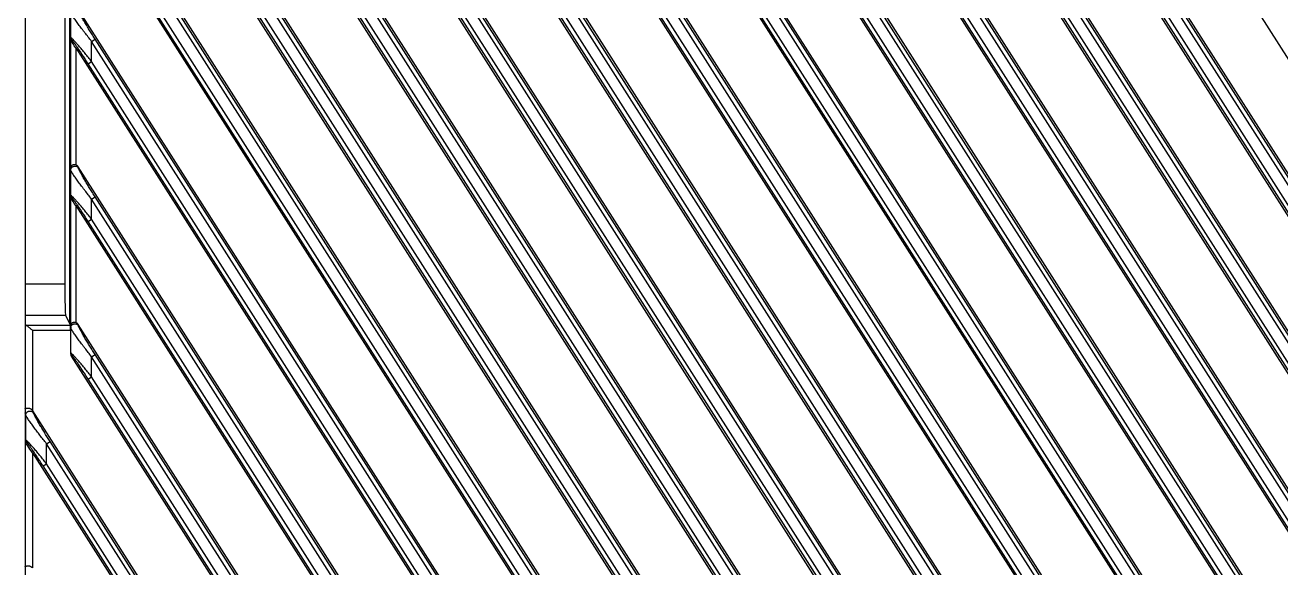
# Model space of a CAD drawing. Header units: millimetres. Extents: x 620 to 19791, y 2539 to 6969.
# Drawn here: x 2524.7 to 2644.8, y 3722.6 to 3774.5 of the extents above; entities that cross this region are included whole.
import ezdxf

# ---------------------------------------------------------------- set-up
doc = ezdxf.new("R2010")
doc.units = ezdxf.units.MM

msp = doc.modelspace()

# ---------------------------------------------------------------- linework, layer by layer
at = {"color": 7, "linetype": 'Continuous'}
for p, q in [((2524.70388, 3988.37829), (2524.70388, 3651.37829)), ((2527.09813, 3957.01259), (2719.04746, 3655.71251)), ((2711.99518, 3655.83875), (2525.43843, 3948.67418)), ((2710.40906, 3657.23921), (2526.75527, 3945.51792)), ((2710.74513, 3657.45331), (2527.09134, 3945.73202)), ((2525.40388, 3944.63387), (2709.46709, 3655.71251)), ((2526.41919, 3943.38777), (2708.85233, 3657.0251)), ((2526.75527, 3943.60187), (2709.1884, 3657.23921)), ((2702.39109, 3655.83875), (2525.43843, 3933.59879)), ((2700.80498, 3657.23921), (2526.75527, 3930.44253)), ((2701.14105, 3657.45331), (2527.09134, 3930.65663)), ((2525.40388, 3929.55848), (2699.86301, 3655.71251)), ((2526.75527, 3928.52648), (2699.58432, 3657.23921)), ((2526.41919, 3928.31238), (2699.24825, 3657.0251)), ((2695.50123, 3651.57829), (2525.43843, 3918.52341)), ((2693.94637, 3652.92968), (2526.75527, 3915.36714)), ((2694.28244, 3653.14378), (2527.09134, 3915.58124)), ((2525.40388, 3914.48309), (2692.89271, 3651.57829)), ((2692.38964, 3652.71558), (2526.41919, 3913.23699)), ((2692.72571, 3652.92968), (2526.75527, 3913.45109)), ((2685.89714, 3651.57829), (2525.43843, 3903.44802)), ((2684.34229, 3652.92968), (2526.75527, 3900.29175)), ((2684.67836, 3653.14378), (2527.09134, 3900.50586)), ((2525.40388, 3899.4077), (2683.28863, 3651.57829)), ((2682.78556, 3652.71558), (2526.41919, 3898.1616)), ((2683.12163, 3652.92968), (2526.75527, 3898.37571)), ((2676.29306, 3651.57829), (2525.43843, 3888.37263)), ((2675.07428, 3653.14378), (2527.09134, 3885.43047)), ((2674.73821, 3652.92968), (2526.75527, 3885.21637)), ((2673.18148, 3652.71558), (2526.41919, 3883.08622)), ((2673.51755, 3652.92968), (2526.75527, 3883.30032)), ((2529.53809, 3877.8429), (2673.68455, 3651.57829)), ((2666.68898, 3651.57829), (2529.78631, 3866.47244)), ((2529.53809, 3862.76751), (2661.44668, 3655.71251)), ((2665.13413, 3652.92968), (2531.06479, 3863.37637)), ((2665.4702, 3653.14378), (2531.40087, 3863.59047)), ((2663.5774, 3652.71558), (2530.72872, 3861.24622)), ((2663.91347, 3652.92968), (2531.06479, 3861.46032)), ((2654.37069, 3655.83875), (2529.78631, 3851.39705)), ((2652.78457, 3657.23921), (2531.06479, 3848.30098)), ((2653.12064, 3657.45331), (2531.40087, 3848.51509)), ((2529.53809, 3847.69212), (2651.8426, 3655.71251)), ((2530.72872, 3846.17083), (2651.22784, 3657.0251)), ((2531.06479, 3846.38494), (2651.56391, 3657.23921)), ((2526.00352, 3838.16491), (2642.23852, 3655.71251)), ((2644.76661, 3655.83875), (2528.5239, 3838.30325)), ((2527.26355, 3836.53468), (2641.62376, 3657.0251)), ((2527.59962, 3836.74878), (2641.95983, 3657.23921)), ((2643.18049, 3657.23921), (2528.82028, 3836.74878)), ((2643.51656, 3657.45331), (2529.15635, 3836.96288)), ((2635.16252, 3655.83875), (2525.43843, 3828.07108)), ((2525.40388, 3824.03076), (2632.63444, 3655.71251)), ((2633.57641, 3657.23921), (2526.75527, 3824.91481)), ((2633.91248, 3657.45331), (2527.09134, 3825.12892)), ((2526.75527, 3822.99877), (2632.35575, 3657.23921)), ((2526.41919, 3822.78466), (2632.01968, 3657.0251)), ((2625.55844, 3655.83875), (2525.43843, 3812.99569)), ((2623.97233, 3657.23921), (2526.75527, 3809.83943)), ((2624.3084, 3657.45331), (2527.09134, 3810.05353)), ((2525.40388, 3808.95538), (2623.03036, 3655.71251)), ((2526.41919, 3807.70928), (2622.4156, 3657.0251)), ((2526.75527, 3807.92338), (2622.75167, 3657.23921)), ((2618.66858, 3651.57829), (2525.43843, 3797.9203)), ((2617.11372, 3652.92968), (2526.75527, 3794.76404)), ((2617.44979, 3653.14378), (2527.09134, 3794.97814)), ((2525.40388, 3793.87999), (2616.06006, 3651.57829)), ((2615.89306, 3652.92968), (2526.75527, 3792.84799)), ((2615.55699, 3652.71558), (2526.41919, 3792.63389)), ((2528.95151, 3785.27971), (2528.95151, 3745.97688)), ((2528.50111, 3781.5314), (2528.50111, 3749.72519)), ((2609.06449, 3651.57829), (2529.78631, 3776.02011)), ((2529.06548, 3773.26492), (2529.06548, 3775.68839)), ((2529.03827, 3773.13842), (2529.06548, 3773.26492)), ((2529.03827, 3773.13842), (2529.03827, 3760.82494)), ((2529.10774, 3772.95074), (2529.12927, 3773.05082)), ((2531.06479, 3772.92404), (2531.40087, 3773.13815)), ((2531.06479, 3771.008), (2531.06479, 3772.92404)), ((2607.50964, 3652.92968), (2531.06479, 3772.92404)), ((2607.84571, 3653.14378), (2531.40087, 3773.13815)), ((2529.53809, 3772.31519), (2529.53809, 3761.12152)), ((2529.53809, 3772.31519), (2606.45598, 3651.57829)), ((2530.72872, 3770.7939), (2531.06479, 3771.008)), ((2605.95291, 3652.71558), (2530.72872, 3770.7939)), ((2606.28898, 3652.92968), (2531.06479, 3771.008)), ((2529.06548, 3760.613), (2529.03827, 3760.82494)), ((2529.06548, 3758.18954), (2529.06548, 3760.613)), ((2529.80142, 3760.8271), (2529.78631, 3760.94472)), ((2599.46041, 3651.57829), (2529.78631, 3760.94472)), ((2529.03827, 3758.06303), (2529.06548, 3758.18954)), ((2529.03827, 3758.06303), (2529.03827, 3745.80325)), ((2529.10774, 3757.87535), (2529.12927, 3757.97543)), ((2531.06479, 3757.84866), (2531.40087, 3758.06276)), ((2598.24163, 3653.14378), (2531.40087, 3758.06276)), ((2529.53809, 3757.2398), (2529.53809, 3746.04613)), ((2529.53809, 3757.2398), (2596.8519, 3651.57829)), ((2531.06479, 3755.93261), (2531.06479, 3757.84866)), ((2597.90556, 3652.92968), (2531.06479, 3757.84866)), ((2530.72872, 3755.71851), (2531.06479, 3755.93261)), ((2596.34883, 3652.71558), (2530.72872, 3755.71851)), ((2596.6849, 3652.92968), (2531.06479, 3755.93261)), ((2528.50111, 3749.72519), (2524.70388, 3749.72519)), ((2528.57556, 3746.7293), (2524.70388, 3746.7293)), ((2528.57556, 3746.7293), (2529.03827, 3745.80325)), ((2524.74143, 3745.80256), (2529.03878, 3745.80256)), ((2525.40388, 3745.30325), (2525.40388, 3737.66568)), ((2525.40388, 3745.30325), (2529.05102, 3745.30325)), ((2529.03878, 3745.80256), (2529.03827, 3745.80325)), ((2529.04632, 3745.68681), (2529.06548, 3745.53761)), ((2529.05102, 3745.30325), (2529.05102, 3743.04691)), ((2529.06548, 3743.11415), (2529.06548, 3745.53761)), ((2529.80142, 3745.75172), (2529.78631, 3745.86933)), ((2589.85633, 3651.57829), (2529.78631, 3745.86933)), ((2529.06548, 3743.11415), (2529.05102, 3743.04691)), ((2529.12927, 3742.90005), (2529.11417, 3742.82984)), ((2529.11417, 3742.82984), (2587.24782, 3651.57829)), ((2531.06479, 3742.77327), (2531.40087, 3742.98737)), ((2531.06479, 3740.85722), (2531.06479, 3742.77327)), ((2588.30148, 3652.92968), (2531.06479, 3742.77327)), ((2588.63755, 3653.14378), (2531.40087, 3742.98737)), ((2530.72872, 3740.64312), (2531.06479, 3740.85722)), ((2586.74475, 3652.71558), (2530.72872, 3740.64312)), ((2587.08082, 3652.92968), (2531.06479, 3740.85722)), ((2560.44127, 3682.67531), (2525.43843, 3737.61875)), ((2525.49743, 3737.41635), (2525.43843, 3737.61875)), ((2524.76288, 3737.20225), (2524.70388, 3737.40465)), ((2524.76288, 3734.81056), (2524.76288, 3737.20225)), ((2524.76288, 3734.81056), (2524.70388, 3734.79336)), ((2524.71672, 3734.56481), (2524.82528, 3734.59646)), ((2526.75527, 3734.46249), (2527.09134, 3734.67659)), ((2526.75527, 3732.54644), (2526.75527, 3734.46249)), ((2560.13347, 3682.0692), (2526.75527, 3734.46249)), ((2560.46954, 3682.28331), (2527.09134, 3734.67659)), ((2525.40388, 3733.57844), (2525.40388, 3722.59029)), ((2525.40388, 3733.57844), (2557.46507, 3683.25246)), ((2526.41919, 3732.33234), (2526.75527, 3732.54644)), ((2557.84381, 3683.00556), (2526.41919, 3732.33234)), ((2558.17989, 3683.21967), (2526.75527, 3732.54644))]:
    msp.add_line(p, q, dxfattribs=at)
for centre, radius, start, end in [((2529.4615, 3773.26636), 0.39602, 180.2079564, 212.9741088), ((2529.4615, 3758.19097), 0.39602, 180.2079564, 212.9741088), ((2529.4615, 3743.11559), 0.39602, 180.2079564, 212.9741088), ((2525.16444, 3734.81146), 0.40156, 180.1281994, 212.3718006)]:
    msp.add_arc(centre, radius, start, end, dxfattribs=at)
for centre, major_axis, ratio, start_param, end_param in [((2529.53809, 3772.23377), (-0.49864, 0.78871), 0.046752518, -1.496980974, -0.460320584), ((2529.45115, 3760.72351), (-0.05201, 0.40504), 0.97951003, -1.123244938, -0.349372502), ((2529.53809, 3757.15838), (-0.49864, 0.78871), 0.046752518, -1.496980974, -0.460320584), ((2528.57967, 3749.72519), (0, 3), 0.026185922, -4.71238898, -3.193952531), ((2529.45115, 3745.64812), (-0.05201, 0.40504), 0.97951003, -1.123244938, -0.349372502), ((2525.40388, 3745.81442), (0.7, 0), 0.052407779, 3.141592654, 3.470592957), ((2529.03792, 3745.30325), (0, 0.5), 0.026185922, -1.570796327, -0.696436209), ((2529.45115, 3743.04819), (0.08477, 0.39407), 0.992337441, -4.498910371, -3.929419575), ((2525.10541, 3737.39419), (-0.11727, 0.40235), 0.954439091, -1.274404564, -1.134442614), ((2525.40388, 3733.46446), (-0.69809, 1.10419), 0.046752518, -1.496980974, -0.118001159)]:
    msp.add_ellipse(centre, major_axis=major_axis, ratio=ratio, start_param=start_param, end_param=end_param, dxfattribs=at)
for points, knots in [([(2531.06479, 3772.92404), (2530.95522, 3773.06165), (2530.73834, 3773.33631), (2530.47118, 3773.68048), (2530.26193, 3773.95382), (2530.10909, 3774.15548), (2529.96026, 3774.354), (2529.81632, 3774.54836), (2529.67837, 3774.73728), (2529.54782, 3774.9191), (2529.42655, 3775.0916), (2529.3328, 3775.22863), (2529.26456, 3775.33142), (2529.21896, 3775.40183), (2529.17807, 3775.46696), (2529.1425, 3775.52603), (2529.11288, 3775.57819), (2529.09261, 3775.61714), (2529.08013, 3775.64425), (2529.07325, 3775.66105), (2529.06833, 3775.67545), (2529.06613, 3775.68436), (2529.06548, 3775.68839)], [0, 0, 0, 0, 0.154444859, 0.307269544, 0.382533646, 0.456692191, 0.52943177, 0.600376546, 0.669045379, 0.734822303, 0.796896867, 0.854183322, 0.880594566, 0.90522606, 0.927826933, 0.948110369, 0.965769362, 0.980484736, 0.986645774, 0.99196471, 0.99641901, 1, 1, 1, 1]), ([(2531.40087, 3773.13815), (2531.31619, 3773.27106), (2531.14843, 3773.53656), (2530.94178, 3773.86904), (2530.77945, 3774.13372), (2530.66022, 3774.32999), (2530.54349, 3774.52414), (2530.42981, 3774.71545), (2530.31985, 3774.90297), (2530.21455, 3775.08542), (2530.1152, 3775.26097), (2530.03731, 3775.40213), (2529.97961, 3775.50965), (2529.94021, 3775.58475), (2529.9043, 3775.65522), (2529.8725, 3775.72008), (2529.84554, 3775.77816), (2529.82684, 3775.82191), (2529.81518, 3775.85256), (2529.80868, 3775.87166), (2529.80405, 3775.88797), (2529.80199, 3775.89799), (2529.80142, 3775.90249)], [0, 0, 0, 0, 0.147854189, 0.294636177, 0.36726447, 0.439153357, 0.510087733, 0.579799187, 0.647935342, 0.714028458, 0.777424539, 0.837179966, 0.865280152, 0.891898251, 0.916747549, 0.939475094, 0.959663475, 0.976821302, 0.984100961, 0.990426539, 0.995740763, 1, 1, 1, 1]), ([(2529.03827, 3773.13842), (2529.03881, 3773.12218), (2529.04256, 3773.08941), (2529.05603, 3773.04116), (2529.07751, 3772.99414), (2529.09684, 3772.96485), (2529.10774, 3772.95074)], [0, 0, 0, 0, 0.239909804, 0.48440333, 0.736694563, 1, 1, 1, 1]), ([(2531.06479, 3771.008), (2530.9617, 3771.13747), (2530.75555, 3771.39427), (2530.49631, 3771.71183), (2530.28981, 3771.96116), (2530.13735, 3772.14328), (2529.98729, 3772.32043), (2529.84064, 3772.49118), (2529.72082, 3772.62843), (2529.62763, 3772.73352), (2529.56057, 3772.80826), (2529.49569, 3772.87959), (2529.4334, 3772.94701), (2529.3741, 3773.00997), (2529.31832, 3773.06783), (2529.2666, 3773.11991), (2529.21957, 3773.16548), (2529.17787, 3773.20377), (2529.14647, 3773.23048), (2529.12437, 3773.24744), (2529.11055, 3773.2571), (2529.09851, 3773.26448), (2529.08829, 3773.26953), (2529.08078, 3773.272), (2529.07572, 3773.27254), (2529.07267, 3773.27229), (2529.07006, 3773.27139), (2529.06717, 3773.26924), (2529.06595, 3773.26668), (2529.06548, 3773.26492)], [0, 0, 0, 0, 0.163599051, 0.325516807, 0.405207659, 0.483611009, 0.56029137, 0.63469859, 0.706102398, 0.740384962, 0.773532901, 0.805366506, 0.835690655, 0.864271022, 0.890850921, 0.915137642, 0.936820597, 0.955574577, 0.971089889, 0.977548201, 0.983107548, 0.987753277, 0.991490927, 0.994362288, 0.995507792, 0.99649432, 0.997369158, 0.998198277, 1, 1, 1, 1]), ([(2530.72872, 3770.7939), (2530.65041, 3770.91682), (2530.53247, 3771.10056), (2530.3742, 3771.34417), (2530.25563, 3771.52513), (2530.13727, 3771.70413), (2530.01945, 3771.88055), (2529.90258, 3772.05363), (2529.7872, 3772.22232), (2529.69204, 3772.35938), (2529.61719, 3772.46566), (2529.56258, 3772.54238), (2529.50917, 3772.6165), (2529.45722, 3772.68756), (2529.40709, 3772.75499), (2529.35917, 3772.8181), (2529.31398, 3772.87608), (2529.27214, 3772.92794), (2529.23437, 3772.97259), (2529.2055, 3773.00449), (2529.18488, 3773.02531), (2529.17189, 3773.03741), (2529.16053, 3773.04687), (2529.15087, 3773.05357), (2529.14372, 3773.05718), (2529.13886, 3773.05835), (2529.13595, 3773.05839), (2529.13345, 3773.05763), (2529.13146, 3773.05602), (2529.13004, 3773.05367), (2529.12949, 3773.05183), (2529.12927, 3773.05082)], [0, 0, 0, 0, 0.156939928, 0.23508297, 0.3127924, 0.389889295, 0.466132563, 0.541221744, 0.614756759, 0.686184278, 0.720877101, 0.754726051, 0.787580382, 0.819246012, 0.849499407, 0.878052743, 0.904569728, 0.928641294, 0.949798074, 0.967530206, 0.974952654, 0.981337883, 0.98664424, 0.990849359, 0.993984205, 0.99518986, 0.99619985, 0.997084867, 0.997946032, 0.998890459, 1, 1, 1, 1]), ([(2529.53809, 3761.12152), (2529.50378, 3761.1295), (2529.43464, 3761.13743), (2529.33451, 3761.12725), (2529.24546, 3761.09888), (2529.17137, 3761.05705), (2529.11346, 3761.00598), (2529.07175, 3760.94881), (2529.0459, 3760.88795), (2529.03903, 3760.84566), (2529.03827, 3760.82494)], [0, 0, 0, 0, 0.160898891, 0.31474151, 0.456494183, 0.584742059, 0.700637927, 0.806544558, 0.905309301, 1, 1, 1, 1]), ([(2529.06548, 3760.613), (2529.06559, 3760.63392), (2529.06926, 3760.67587), (2529.0849, 3760.73707), (2529.1103, 3760.7951), (2529.14478, 3760.84844), (2529.18748, 3760.89575), (2529.23728, 3760.93581), (2529.29292, 3760.9676), (2529.35296, 3760.99031), (2529.41588, 3761.00336), (2529.48006, 3761.00643), (2529.54387, 3760.99942), (2529.60568, 3760.98252), (2529.6639, 3760.95615), (2529.71705, 3760.921), (2529.76374, 3760.87795), (2529.78984, 3760.84464), (2529.80142, 3760.8271)], [0, 0, 0, 0, 0.06177083, 0.123674439, 0.185723906, 0.247974431, 0.3104293, 0.373081266, 0.435900613, 0.49884135, 0.561845716, 0.624849654, 0.68778886, 0.750604943, 0.813254342, 0.87569984, 0.937956222, 1, 1, 1, 1]), ([(2531.06479, 3757.84866), (2530.95522, 3757.98626), (2530.73834, 3758.26092), (2530.47118, 3758.60509), (2530.26193, 3758.87843), (2530.10909, 3759.08009), (2529.96026, 3759.27861), (2529.81632, 3759.47297), (2529.67837, 3759.6619), (2529.54782, 3759.84371), (2529.42655, 3760.01621), (2529.3328, 3760.15324), (2529.26456, 3760.25604), (2529.21896, 3760.32644), (2529.17807, 3760.39157), (2529.1425, 3760.45065), (2529.11288, 3760.5028), (2529.09261, 3760.54176), (2529.08013, 3760.56886), (2529.07325, 3760.58567), (2529.06833, 3760.60006), (2529.06613, 3760.60898), (2529.06548, 3760.613)], [0, 0, 0, 0, 0.154444859, 0.307269544, 0.382533646, 0.456692191, 0.52943177, 0.600376546, 0.669045379, 0.734822303, 0.796896867, 0.854183322, 0.880594566, 0.90522606, 0.927826933, 0.948110369, 0.965769362, 0.980484736, 0.986645774, 0.99196471, 0.99641901, 1, 1, 1, 1]), ([(2531.40087, 3758.06276), (2531.31619, 3758.19568), (2531.14843, 3758.46117), (2530.94178, 3758.79365), (2530.77945, 3759.05833), (2530.66022, 3759.2546), (2530.54349, 3759.44876), (2530.42981, 3759.64007), (2530.31985, 3759.82759), (2530.21455, 3760.01003), (2530.1152, 3760.18558), (2530.03731, 3760.32675), (2529.97961, 3760.43426), (2529.94021, 3760.50937), (2529.9043, 3760.57983), (2529.8725, 3760.64469), (2529.84554, 3760.70277), (2529.82684, 3760.74653), (2529.81518, 3760.77718), (2529.80868, 3760.79628), (2529.80405, 3760.81258), (2529.80199, 3760.8226), (2529.80142, 3760.8271)], [0, 0, 0, 0, 0.147854189, 0.294636177, 0.36726447, 0.439153357, 0.510087733, 0.579799187, 0.647935342, 0.714028458, 0.777424539, 0.837179966, 0.865280152, 0.891898251, 0.916747549, 0.939475094, 0.959663475, 0.976821302, 0.984100961, 0.990426539, 0.995740763, 1, 1, 1, 1]), ([(2529.03827, 3758.06303), (2529.03881, 3758.04679), (2529.04256, 3758.01403), (2529.05603, 3757.96577), (2529.07751, 3757.91876), (2529.09684, 3757.88947), (2529.10774, 3757.87535)], [0, 0, 0, 0, 0.239909804, 0.48440333, 0.736694563, 1, 1, 1, 1]), ([(2531.06479, 3755.93261), (2530.9617, 3756.06208), (2530.75555, 3756.31889), (2530.49631, 3756.63644), (2530.28981, 3756.88577), (2530.13735, 3757.06789), (2529.98729, 3757.24504), (2529.84064, 3757.4158), (2529.72082, 3757.55304), (2529.62763, 3757.65813), (2529.56057, 3757.73288), (2529.49569, 3757.80421), (2529.4334, 3757.87163), (2529.3741, 3757.93458), (2529.31832, 3757.99244), (2529.2666, 3758.04452), (2529.21957, 3758.09009), (2529.17787, 3758.12838), (2529.14647, 3758.15509), (2529.12437, 3758.17205), (2529.11055, 3758.18172), (2529.09851, 3758.1891), (2529.08829, 3758.19415), (2529.08078, 3758.19662), (2529.07572, 3758.19715), (2529.07267, 3758.1969), (2529.07006, 3758.196), (2529.06717, 3758.19385), (2529.06595, 3758.1913), (2529.06548, 3758.18954)], [0, 0, 0, 0, 0.163599051, 0.325516807, 0.405207659, 0.483611009, 0.56029137, 0.63469859, 0.706102398, 0.740384962, 0.773532901, 0.805366506, 0.835690655, 0.864271022, 0.890850921, 0.915137642, 0.936820597, 0.955574577, 0.971089889, 0.977548201, 0.983107548, 0.987753277, 0.991490927, 0.994362288, 0.995507792, 0.99649432, 0.997369158, 0.998198277, 1, 1, 1, 1]), ([(2530.72872, 3755.71851), (2530.65041, 3755.84144), (2530.53247, 3756.02517), (2530.3742, 3756.26878), (2530.25563, 3756.44974), (2530.13727, 3756.62874), (2530.01945, 3756.80516), (2529.90258, 3756.97824), (2529.7872, 3757.14693), (2529.69204, 3757.28399), (2529.61719, 3757.39027), (2529.56258, 3757.46699), (2529.50917, 3757.54111), (2529.45722, 3757.61217), (2529.40709, 3757.6796), (2529.35917, 3757.74272), (2529.31398, 3757.80069), (2529.27214, 3757.85255), (2529.23437, 3757.8972), (2529.2055, 3757.92911), (2529.18488, 3757.94992), (2529.17189, 3757.96203), (2529.16053, 3757.97148), (2529.15087, 3757.97818), (2529.14372, 3757.98179), (2529.13886, 3757.98296), (2529.13595, 3757.983), (2529.13345, 3757.98224), (2529.13146, 3757.98064), (2529.13004, 3757.97828), (2529.12949, 3757.97644), (2529.12927, 3757.97543)], [0, 0, 0, 0, 0.156939928, 0.23508297, 0.3127924, 0.389889295, 0.466132563, 0.541221744, 0.614756759, 0.686184278, 0.720877101, 0.754726051, 0.787580382, 0.819246012, 0.849499407, 0.878052743, 0.904569728, 0.928641294, 0.949798074, 0.967530206, 0.974952654, 0.981337883, 0.98664424, 0.990849359, 0.993984205, 0.99518986, 0.99619985, 0.997084867, 0.997946032, 0.998890459, 1, 1, 1, 1]), ([(2529.53809, 3746.04613), (2529.50713, 3746.05333), (2529.44467, 3746.0612), (2529.35333, 3746.05477), (2529.2826, 3746.03608), (2529.23201, 3746.01467), (2529.18779, 3745.99089), (2529.14011, 3745.95616), (2529.10162, 3745.91473), (2529.07789, 3745.87972), (2529.06356, 3745.8533), (2529.05236, 3745.82622), (2529.04699, 3745.80766), (2529.04483, 3745.79832)], [0, 0, 0, 0, 0.156834353, 0.308027472, 0.44919, 0.51542308, 0.578674483, 0.696573832, 0.804666477, 0.855720988, 0.904906985, 0.952676071, 1, 1, 1, 1]), ([(2525.40388, 3745.30325), (2525.37151, 3745.33061), (2525.30713, 3745.38502), (2525.21132, 3745.46552), (2525.11754, 3745.54332), (2525.02718, 3745.61659), (2524.95445, 3745.67337), (2524.89921, 3745.71425), (2524.86127, 3745.74096), (2524.82618, 3745.76392), (2524.79873, 3745.77998), (2524.77855, 3745.7901), (2524.76517, 3745.7959), (2524.75297, 3745.80014), (2524.74512, 3745.802), (2524.74143, 3745.80256)], [0, 0, 0, 0, 0.152678096, 0.303618916, 0.450742786, 0.591560569, 0.722626486, 0.783051622, 0.839064039, 0.88973833, 0.934060337, 0.953523468, 0.971039484, 0.986536586, 1, 1, 1, 1]), ([(2529.03879, 3745.80256), (2529.03894, 3745.80254), (2529.03928, 3745.80236), (2529.04002, 3745.80182), (2529.04117, 3745.80095), (2529.04302, 3745.8002), (2529.04438, 3745.79979), (2529.04512, 3745.79956)], [0, 0, 0, 0, 0.066209123, 0.157985248, 0.394508465, 0.671959214, 1, 1, 1, 1]), ([(2529.04235, 3745.80256), (2529.0426, 3745.80228), (2529.04305, 3745.80151), (2529.04364, 3745.80013), (2529.04435, 3745.79839), (2529.04471, 3745.79705), (2529.04485, 3745.79631)], [0, 0, 0, 0, 0.167710626, 0.388179295, 0.668062389, 1, 1, 1, 1]), ([(2529.04485, 3745.79631), (2529.04526, 3745.79415), (2529.04572, 3745.78905), (2529.04601, 3745.78035), (2529.04618, 3745.76956), (2529.04618, 3745.75674), (2529.04601, 3745.74193), (2529.04577, 3745.7184), (2529.04592, 3745.69981), (2529.04632, 3745.68681)], [0, 0, 0, 0, 0.060346968, 0.139860179, 0.238437012, 0.355663276, 0.491062052, 0.644057553, 1, 1, 1, 1]), ([(2529.06548, 3745.53761), (2529.06559, 3745.55853), (2529.06926, 3745.60048), (2529.0849, 3745.66168), (2529.1103, 3745.71971), (2529.14478, 3745.77306), (2529.18748, 3745.82036), (2529.23728, 3745.86042), (2529.29292, 3745.89221), (2529.35296, 3745.91492), (2529.41588, 3745.92797), (2529.48006, 3745.93104), (2529.54387, 3745.92403), (2529.60568, 3745.90713), (2529.6639, 3745.88076), (2529.71705, 3745.84561), (2529.76374, 3745.80256), (2529.78984, 3745.76925), (2529.80142, 3745.75172)], [0, 0, 0, 0, 0.06177083, 0.123674439, 0.185723906, 0.247974431, 0.3104293, 0.373081266, 0.435900613, 0.49884135, 0.561845716, 0.624849654, 0.68778886, 0.750604943, 0.813254342, 0.87569984, 0.937956222, 1, 1, 1, 1]), ([(2531.06479, 3742.77327), (2530.95522, 3742.91088), (2530.73834, 3743.18553), (2530.47118, 3743.5297), (2530.26193, 3743.80305), (2530.10909, 3744.0047), (2529.96026, 3744.20322), (2529.81632, 3744.39758), (2529.67837, 3744.58651), (2529.54782, 3744.76832), (2529.42655, 3744.94082), (2529.3328, 3745.07786), (2529.26456, 3745.18065), (2529.21896, 3745.25105), (2529.17807, 3745.31618), (2529.1425, 3745.37526), (2529.11288, 3745.42742), (2529.09261, 3745.46637), (2529.08013, 3745.49348), (2529.07325, 3745.51028), (2529.06833, 3745.52468), (2529.06613, 3745.53359), (2529.06548, 3745.53761)], [0, 0, 0, 0, 0.154444859, 0.307269544, 0.382533646, 0.456692191, 0.52943177, 0.600376546, 0.669045379, 0.734822303, 0.796896867, 0.854183322, 0.880594566, 0.90522606, 0.927826933, 0.948110369, 0.965769362, 0.980484736, 0.986645774, 0.99196471, 0.99641901, 1, 1, 1, 1]), ([(2531.40087, 3742.98737), (2531.31619, 3743.12029), (2531.14843, 3743.38578), (2530.94178, 3743.71826), (2530.77945, 3743.98294), (2530.66022, 3744.17921), (2530.54349, 3744.37337), (2530.42981, 3744.56468), (2530.31985, 3744.7522), (2530.21455, 3744.93464), (2530.1152, 3745.11019), (2530.03731, 3745.25136), (2529.97961, 3745.35887), (2529.94021, 3745.43398), (2529.9043, 3745.50444), (2529.8725, 3745.5693), (2529.84554, 3745.62739), (2529.82684, 3745.67114), (2529.81518, 3745.70179), (2529.80868, 3745.72089), (2529.80405, 3745.73719), (2529.80199, 3745.74721), (2529.80142, 3745.75172)], [0, 0, 0, 0, 0.147854189, 0.294636177, 0.36726447, 0.439153357, 0.510087733, 0.579799187, 0.647935342, 0.714028458, 0.777424539, 0.837179966, 0.865280152, 0.891898251, 0.916747549, 0.939475094, 0.959663475, 0.976821302, 0.984100961, 0.990426539, 0.995740763, 1, 1, 1, 1]), ([(2531.06479, 3740.85722), (2530.9617, 3740.98669), (2530.75555, 3741.2435), (2530.49631, 3741.56106), (2530.28981, 3741.81038), (2530.13735, 3741.99251), (2529.98729, 3742.16965), (2529.84064, 3742.34041), (2529.72082, 3742.47766), (2529.62763, 3742.58274), (2529.56057, 3742.65749), (2529.49569, 3742.72882), (2529.4334, 3742.79624), (2529.3741, 3742.85919), (2529.31832, 3742.91706), (2529.2666, 3742.96914), (2529.21957, 3743.0147), (2529.17787, 3743.05299), (2529.14647, 3743.0797), (2529.12437, 3743.09666), (2529.11055, 3743.10633), (2529.09851, 3743.11371), (2529.08829, 3743.11876), (2529.08078, 3743.12123), (2529.07572, 3743.12177), (2529.07267, 3743.12152), (2529.07006, 3743.12061), (2529.06717, 3743.11847), (2529.06595, 3743.11591), (2529.06548, 3743.11415)], [0, 0, 0, 0, 0.163599051, 0.325516807, 0.405207659, 0.483611009, 0.56029137, 0.63469859, 0.706102398, 0.740384962, 0.773532901, 0.805366506, 0.835690655, 0.864271022, 0.890850921, 0.915137642, 0.936820597, 0.955574577, 0.971089889, 0.977548201, 0.983107548, 0.987753277, 0.991490927, 0.994362288, 0.995507792, 0.99649432, 0.997369158, 0.998198277, 1, 1, 1, 1]), ([(2530.72872, 3740.64312), (2530.65041, 3740.76605), (2530.53247, 3740.94979), (2530.3742, 3741.19339), (2530.25563, 3741.37435), (2530.13727, 3741.55335), (2530.01945, 3741.72978), (2529.90258, 3741.90286), (2529.7872, 3742.07155), (2529.69204, 3742.2086), (2529.61719, 3742.31489), (2529.56258, 3742.3916), (2529.50917, 3742.46573), (2529.45722, 3742.53679), (2529.40709, 3742.60421), (2529.35917, 3742.66733), (2529.31398, 3742.7253), (2529.27214, 3742.77717), (2529.23437, 3742.82181), (2529.2055, 3742.85372), (2529.18488, 3742.87453), (2529.17189, 3742.88664), (2529.16053, 3742.89609), (2529.15087, 3742.9028), (2529.14372, 3742.9064), (2529.13886, 3742.90757), (2529.13595, 3742.90762), (2529.13345, 3742.90685), (2529.13146, 3742.90525), (2529.13004, 3742.9029), (2529.12949, 3742.90105), (2529.12927, 3742.90005)], [0, 0, 0, 0, 0.156939928, 0.23508297, 0.3127924, 0.389889295, 0.466132563, 0.541221744, 0.614756759, 0.686184278, 0.720877101, 0.754726051, 0.787580382, 0.819246012, 0.849499407, 0.878052743, 0.904569728, 0.928641294, 0.949798074, 0.967530206, 0.974952654, 0.981337883, 0.98664424, 0.990849359, 0.993984205, 0.99518986, 0.99619985, 0.997084867, 0.997946032, 0.998890459, 1, 1, 1, 1]), ([(2525.40388, 3737.66568), (2525.38831, 3737.68407), (2525.35417, 3737.7183), (2525.29598, 3737.76083), (2525.23309, 3737.79406), (2525.16794, 3737.81802), (2525.10283, 3737.83325), (2525.03972, 3737.84071), (2524.98013, 3737.84159), (2524.92516, 3737.83725), (2524.88275, 3737.83028), (2524.85166, 3737.82341), (2524.82432, 3737.81647), (2524.79915, 3737.80908), (2524.77608, 3737.80204), (2524.76114, 3737.7977), (2524.74785, 3737.79443), (2524.73619, 3737.79261), (2524.72606, 3737.79269), (2524.7174, 3737.79551), (2524.71077, 3737.80161), (2524.70655, 3737.81056), (2524.70428, 3737.82189), (2524.70388, 3737.83025), (2524.70388, 3737.83479)], [0, 0, 0, 0, 0.092091584, 0.18383006, 0.274482035, 0.363041136, 0.448375981, 0.529457334, 0.605459136, 0.675765516, 0.739913312, 0.769538877, 0.797439263, 0.847676339, 0.869773536, 0.889640795, 0.907106864, 0.922074282, 0.934647364, 0.945488639, 0.956056535, 0.968086801, 0.982675139, 1, 1, 1, 1]), ([(2524.76288, 3737.20225), (2524.76341, 3737.22262), (2524.76788, 3737.26349), (2524.78454, 3737.32301), (2524.81075, 3737.37945), (2524.84582, 3737.43139), (2524.88886, 3737.47752), (2524.93878, 3737.51667), (2524.99432, 3737.54786), (2525.05407, 3737.57032), (2525.11653, 3737.58348), (2525.18013, 3737.58701), (2525.24327, 3737.58082), (2525.30435, 3737.56504), (2525.36184, 3737.54008), (2525.41427, 3737.50656), (2525.4603, 3737.46531), (2525.48603, 3737.43325), (2525.49743, 3737.41635)], [0, 0, 0, 0, 0.061113458, 0.12261373, 0.184534261, 0.2469212, 0.30974327, 0.37293634, 0.436397821, 0.5, 0.563602179, 0.62706366, 0.69025673, 0.7530788, 0.815465739, 0.87738627, 0.938886542, 1, 1, 1, 1]), ([(2526.75527, 3734.46249), (2526.64891, 3734.59605), (2526.4383, 3734.8627), (2526.1283, 3735.26176), (2525.87633, 3735.59192), (2525.68101, 3735.85189), (2525.54016, 3736.04154), (2525.40468, 3736.22639), (2525.27578, 3736.40502), (2525.15503, 3736.57556), (2525.04448, 3736.73555), (2524.9604, 3736.86126), (2524.9006, 3736.95415), (2524.86185, 3737.01633), (2524.8282, 3737.07268), (2524.80025, 3737.12238), (2524.78118, 3737.15949), (2524.76948, 3737.18531), (2524.76485, 3737.19684), (2524.76288, 3737.20225)], [0, 0, 0, 0, 0.151037074, 0.300586009, 0.447016423, 0.518438802, 0.588236995, 0.655992416, 0.721177772, 0.783100586, 0.840847843, 0.893204992, 0.916878801, 0.938573395, 0.958017937, 0.974928192, 0.989012838, 0.994909412, 1, 1, 1, 1]), ([(2527.09134, 3734.67659), (2527.00891, 3734.80598), (2526.84555, 3735.06445), (2526.60476, 3735.4516), (2526.40847, 3735.77265), (2526.25547, 3736.02667), (2526.14416, 3736.21353), (2526.03623, 3736.39701), (2525.93246, 3736.57603), (2525.83396, 3736.74905), (2525.74224, 3736.91389), (2525.67143, 3737.04513), (2525.62015, 3737.14364), (2525.5862, 3737.21089), (2525.55631, 3737.27257), (2525.53117, 3737.32756), (2525.51391, 3737.3688), (2525.50334, 3737.39754), (2525.49917, 3737.41036), (2525.49743, 3737.41635)], [0, 0, 0, 0, 0.145071419, 0.289149319, 0.431131403, 0.500907905, 0.569566999, 0.636803189, 0.702211068, 0.765230321, 0.825074156, 0.880596389, 0.906233317, 0.930093612, 0.951832194, 0.971044404, 0.987263898, 0.994098678, 1, 1, 1, 1]), ([(2524.70388, 3734.56325), (2524.70388, 3734.56406), (2524.70397, 3734.56552), (2524.70452, 3734.56744), (2524.70558, 3734.5688), (2524.70719, 3734.56937), (2524.70911, 3734.56911), (2524.71134, 3734.56824), (2524.71394, 3734.56677), (2524.71575, 3734.56552), (2524.71672, 3734.56481)], [0, 0, 0, 0, 0.134296036, 0.239838243, 0.325335977, 0.408087562, 0.50825041, 0.637794329, 0.801269638, 1, 1, 1, 1]), ([(2526.75527, 3732.54644), (2526.65533, 3732.67193), (2526.50501, 3732.85924), (2526.30367, 3733.10707), (2526.15334, 3733.29051), (2526.00384, 3733.47125), (2525.85575, 3733.6485), (2525.70974, 3733.82129), (2525.5667, 3733.9884), (2525.42778, 3734.14825), (2525.29452, 3734.29877), (2525.18747, 3734.41687), (2525.10611, 3734.50443), (2525.04952, 3734.56416), (2524.99635, 3734.61894), (2524.94713, 3734.66813), (2524.90243, 3734.71106), (2524.86285, 3734.74703), (2524.83306, 3734.77204), (2524.8121, 3734.78787), (2524.79899, 3734.79686), (2524.78757, 3734.80369), (2524.77783, 3734.80834), (2524.76981, 3734.81083), (2524.76488, 3734.81102), (2524.76288, 3734.81056)], [0, 0, 0, 0, 0.159124744, 0.238222979, 0.3167265, 0.394380548, 0.470877811, 0.54583407, 0.618770414, 0.689065014, 0.755895933, 0.818173308, 0.847169153, 0.87445606, 0.899785464, 0.922888572, 0.943474921, 0.961249781, 0.975933277, 0.982041024, 0.987297009, 0.991692869, 0.99523433, 0.997964236, 1, 1, 1, 1]), ([(2526.41919, 3732.33234), (2526.34307, 3732.45183), (2526.22843, 3732.63046), (2526.07461, 3732.86735), (2525.95935, 3733.04342), (2525.84425, 3733.21769), (2525.72961, 3733.38963), (2525.61579, 3733.55854), (2525.50326, 3733.72353), (2525.39269, 3733.88338), (2525.28503, 3734.0364), (2525.19731, 3734.15839), (2525.12954, 3734.25056), (2525.08148, 3734.31476), (2525.03566, 3734.37464), (2524.99259, 3734.42941), (2524.95285, 3734.47813), (2524.92187, 3734.51428), (2524.89916, 3734.53926), (2524.88418, 3734.55495), (2524.87059, 3734.56831), (2524.85848, 3734.57922), (2524.84793, 3734.58758), (2524.84001, 3734.59273), (2524.83444, 3734.59533), (2524.83024, 3734.59671), (2524.82705, 3734.59697), (2524.82528, 3734.59646)], [0, 0, 0, 0, 0.153079448, 0.229317554, 0.305164212, 0.380450689, 0.454964738, 0.528435834, 0.600518603, 0.67073789, 0.738433913, 0.802662998, 0.833067741, 0.862041987, 0.88930657, 0.914531431, 0.937320793, 0.95723225, 0.965960001, 0.973790902, 0.980669342, 0.986547006, 0.991393683, 0.995198729, 0.996722783, 0.998012097, 1, 1, 1, 1]), ([(2525.40388, 3722.59029), (2525.38831, 3722.60868), (2525.35417, 3722.64291), (2525.29598, 3722.68544), (2525.23309, 3722.71867), (2525.16794, 3722.74263), (2525.10283, 3722.75786), (2525.03972, 3722.76532), (2524.98013, 3722.7662), (2524.92516, 3722.76186), (2524.88275, 3722.75489), (2524.85166, 3722.74802), (2524.82432, 3722.74109), (2524.79915, 3722.73369), (2524.77608, 3722.72666), (2524.76114, 3722.72231), (2524.74785, 3722.71905), (2524.73619, 3722.71722), (2524.72606, 3722.7173), (2524.7174, 3722.72012), (2524.71077, 3722.72622), (2524.70655, 3722.73517), (2524.70428, 3722.7465), (2524.70388, 3722.75487), (2524.70388, 3722.7594)], [0, 0, 0, 0, 0.092091592, 0.183830088, 0.274482086, 0.363041214, 0.448376076, 0.529457437, 0.605459225, 0.675765573, 0.739913339, 0.769538886, 0.797439254, 0.847676313, 0.869773516, 0.889640776, 0.907106851, 0.922074275, 0.934647359, 0.945488638, 0.956056529, 0.968086799, 0.982675141, 1, 1, 1, 1])]:
    msp.add_open_spline(points, degree=3, knots=knots, dxfattribs=at)

doc.saveas('drawing.dxf')
